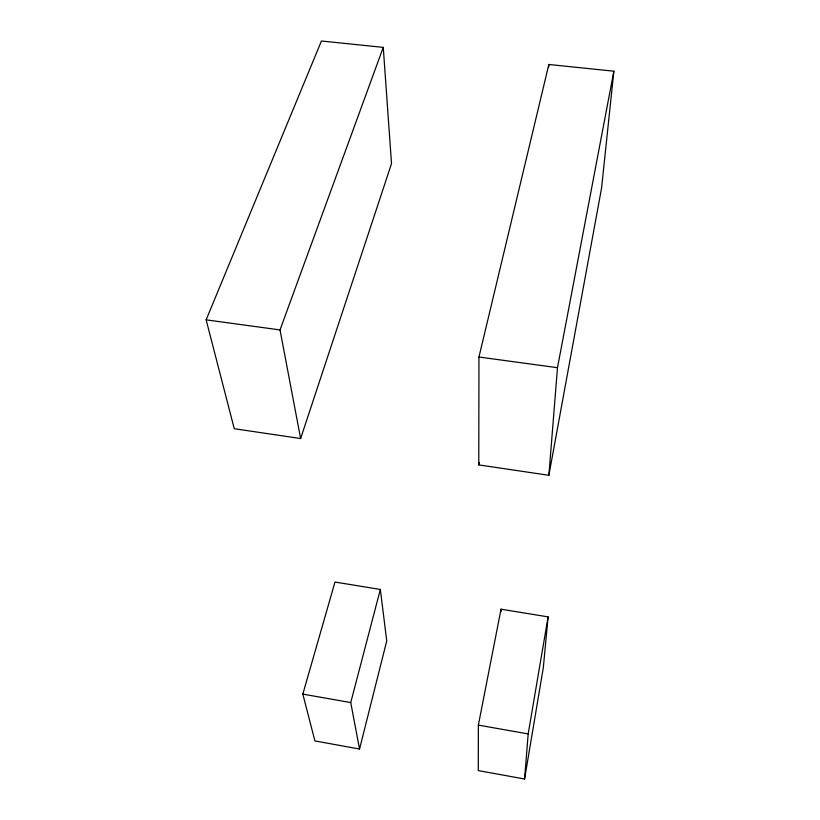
<?xml version="1.0" encoding="UTF-8"?>
<svg xmlns="http://www.w3.org/2000/svg" width="820" height="820" viewBox="0 0 820 820"><rect width="100%" height="100%" fill="white"/><g stroke="black" fill="none" stroke-linecap="round" stroke-linejoin="round"><path stroke-width="1.23" d="M478.357 725.116L478.285 770.595L524.574 779L543.352 667.398L548.108 616.886L501.04 609.198L478.357 725.116L528.182 733.92L524.574 779M478.777 464.909L478.952 357.007L548.846 64.483L613.862 71.196L601.583 187.985L548.877 475.292L478.777 464.909L479.341 462.418M500.958 611.73L501.04 609.198M548.703 67.014L548.846 64.483M548.877 475.292L557.487 367.698L613.862 71.196M528.182 733.92L548.108 616.886M359.549 749.029L386.743 640.912L380.347 589.457L334.98 582.046L302.826 694.109L314.911 740.921L359.549 749.029L350.734 702.576L380.347 589.457M300.632 438.536L391.519 163.6L383.258 47.386L321.43 41L206.138 319.851L234.264 428.716L300.632 438.536L280.02 329.917L383.258 47.386M206.138 319.851L280.02 329.917M478.952 357.007L557.487 367.698M302.826 694.109L350.734 702.576"/></g></svg>
